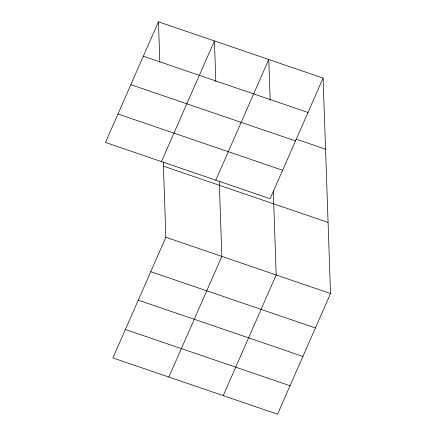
<?xml version="1.0" encoding="UTF-8"?>
<svg xmlns="http://www.w3.org/2000/svg" width="436" height="436" viewBox="0 0 436 436"><rect width="100%" height="100%" fill="white"/><g stroke="black" fill="none" stroke-linecap="round" stroke-linejoin="round"><path stroke-width="0.65" d="M158.442 21.8L105.474 142.463L270.135 198.729L323.098 78.066L158.442 21.8L159.843 62.43M161.456 161.593L214.425 40.929L215.825 81.565M163.277 162.099L165.865 237.271L112.902 357.934L277.558 414.2L330.526 293.537L323.098 78.066M215.793 180.161L268.761 59.498L270.162 100.127M168.885 377.064L221.853 256.406L219.259 181.229M223.221 395.632L276.19 274.969L273.296 190.979M143.335 56.206L307.996 112.472M296.142 139.122L325.55 149.172M130.844 84.671L295.499 140.937M117.965 113.998L282.626 170.263M163.418 166.165L328.074 222.431M165.865 237.271L330.526 293.537M150.763 271.683L315.424 327.948M138.267 300.148L302.927 356.408M125.394 329.469L290.054 385.735"/></g></svg>
